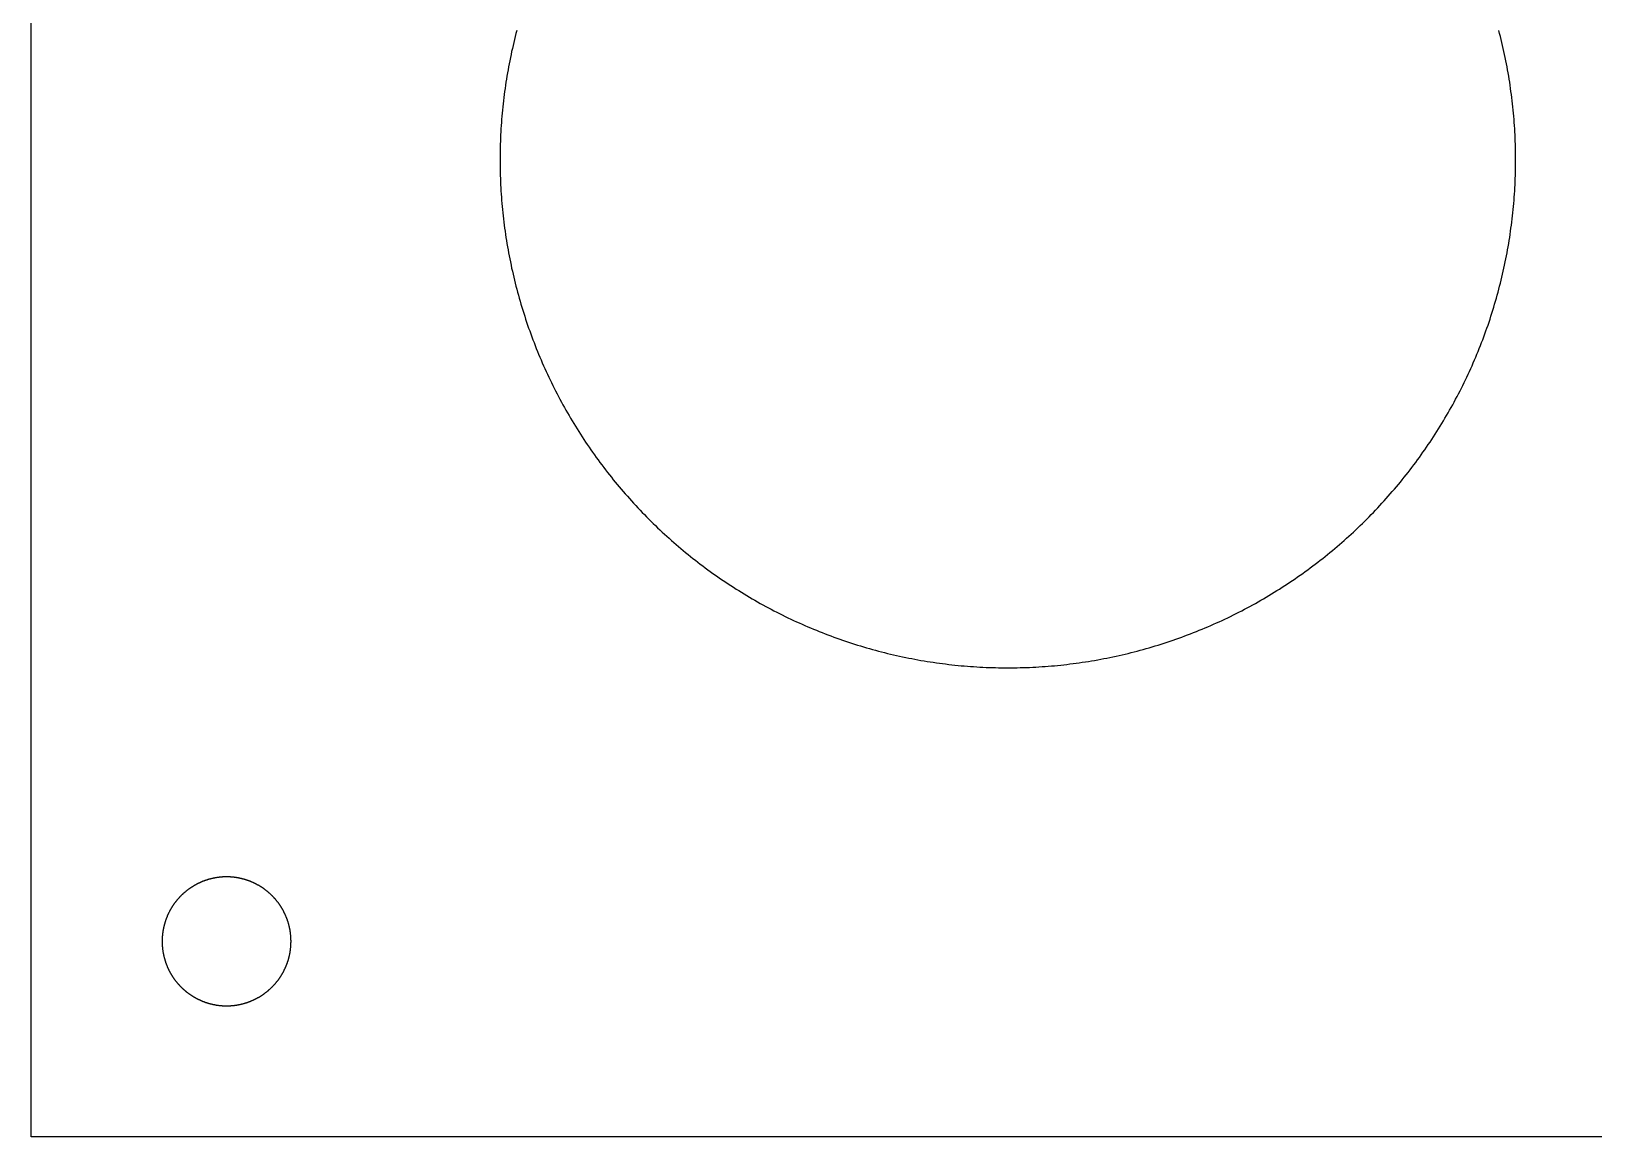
# Model space of a CAD drawing. Header units: millimetres. Extents: x 0 to 160, y 0 to 113.
# Drawn here: x 0 to 80, y 0 to 56.6 of the extents above; entities that cross this region are included whole.
import ezdxf

# ---------------------------------------------------------------- set-up
doc = ezdxf.new("R2010")
doc.units = ezdxf.units.MM
doc.layers.add('CUT', color=7, linetype='Continuous')

msp = doc.modelspace()

# ---------------------------------------------------------------- linework, layer by layer
at = {"layer": 'CUT'}
for points in [[(0, 100), (160, 100), (160, 0), (0, 0)], [(13.299, 10.081), (13.298, 10.101), (13.298, 10.121), (13.297, 10.142), (13.296, 10.162), (13.295, 10.182), (13.294, 10.202), (13.292, 10.223), (13.291, 10.243), (13.29, 10.263), (13.288, 10.283), (13.286, 10.303), (13.284, 10.323), (13.282, 10.344), (13.28, 10.364), (13.278, 10.384), (13.275, 10.404), (13.273, 10.424), (13.27, 10.444), (13.267, 10.464), (13.264, 10.484), (13.261, 10.504), (13.258, 10.524), (13.255, 10.544), (13.251, 10.564), (13.248, 10.584), (13.244, 10.604), (13.24, 10.624), (13.237, 10.644), (13.233, 10.664), (13.228, 10.683), (13.224, 10.703), (13.22, 10.723), (13.215, 10.743), (13.211, 10.762), (13.206, 10.782), (13.201, 10.802), (13.196, 10.821), (13.191, 10.841), (13.186, 10.861), (13.18, 10.88), (13.175, 10.9), (13.169, 10.919), (13.164, 10.939), (13.158, 10.958), (13.152, 10.977), (13.146, 10.997), (13.14, 11.016), (13.133, 11.035), (13.127, 11.054), (13.121, 11.074), (13.114, 11.093), (13.107, 11.112), (13.1, 11.131), (13.093, 11.15), (13.086, 11.169), (13.079, 11.188), (13.072, 11.207), (13.064, 11.225), (13.056, 11.244), (13.049, 11.263), (13.041, 11.282), (13.033, 11.3), (13.025, 11.319), (13.017, 11.337), (13.009, 11.356), (13, 11.374), (12.992, 11.393), (12.983, 11.411), (12.974, 11.429), (12.966, 11.447), (12.957, 11.466), (12.948, 11.484), (12.938, 11.502), (12.929, 11.52), (12.92, 11.538), (12.91, 11.556), (12.901, 11.573), (12.891, 11.591), (12.881, 11.609), (12.871, 11.627), (12.861, 11.644), (12.851, 11.662), (12.841, 11.679), (12.831, 11.697), (12.82, 11.714), (12.809, 11.731), (12.799, 11.748), (12.788, 11.765), (12.777, 11.783), (12.766, 11.8), (12.755, 11.817), (12.744, 11.833), (12.733, 11.85), (12.721, 11.867), (12.71, 11.884), (12.698, 11.9), (12.686, 11.917), (12.675, 11.933), (12.663, 11.95), (12.651, 11.966), (12.638, 11.982), (12.626, 11.998), (12.614, 12.014), (12.602, 12.03), (12.589, 12.046), (12.576, 12.062), (12.564, 12.078), (12.551, 12.093), (12.538, 12.109), (12.525, 12.125), (12.512, 12.14), (12.499, 12.155), (12.486, 12.171), (12.472, 12.186), (12.459, 12.201), (12.445, 12.216), (12.431, 12.231), (12.418, 12.246), (12.404, 12.261), (12.39, 12.275), (12.376, 12.29), (12.362, 12.305), (12.348, 12.319), (12.333, 12.333), (12.319, 12.348), (12.305, 12.362), (12.29, 12.376), (12.275, 12.39), (12.261, 12.404), (12.246, 12.418), (12.231, 12.431), (12.216, 12.445), (12.201, 12.459), (12.186, 12.472), (12.171, 12.486), (12.155, 12.499), (12.14, 12.512), (12.125, 12.525), (12.109, 12.538), (12.093, 12.551), (12.078, 12.564), (12.062, 12.576), (12.046, 12.589), (12.03, 12.602), (12.014, 12.614), (11.998, 12.626), (11.982, 12.638), (11.966, 12.651), (11.95, 12.663), (11.933, 12.675), (11.917, 12.686), (11.9, 12.698), (11.884, 12.71), (11.867, 12.721), (11.85, 12.733), (11.833, 12.744), (11.817, 12.755), (11.8, 12.766), (11.783, 12.777), (11.765, 12.788), (11.748, 12.799), (11.731, 12.809), (11.714, 12.82), (11.697, 12.831), (11.679, 12.841), (11.662, 12.851), (11.644, 12.861), (11.627, 12.871), (11.609, 12.881), (11.591, 12.891), (11.573, 12.901), (11.556, 12.91), (11.538, 12.92), (11.52, 12.929), (11.502, 12.938), (11.484, 12.948), (11.466, 12.957), (11.447, 12.966), (11.429, 12.974), (11.411, 12.983), (11.393, 12.992), (11.374, 13), (11.356, 13.009), (11.337, 13.017), (11.319, 13.025), (11.3, 13.033), (11.282, 13.041), (11.263, 13.049), (11.244, 13.056), (11.225, 13.064), (11.207, 13.072), (11.188, 13.079), (11.169, 13.086), (11.15, 13.093), (11.131, 13.1), (11.112, 13.107), (11.093, 13.114), (11.074, 13.121), (11.054, 13.127), (11.035, 13.133), (11.016, 13.14), (10.997, 13.146), (10.977, 13.152), (10.958, 13.158), (10.939, 13.164), (10.919, 13.169), (10.9, 13.175), (10.88, 13.18), (10.861, 13.186), (10.841, 13.191), (10.821, 13.196), (10.802, 13.201), (10.782, 13.206), (10.762, 13.211), (10.743, 13.215), (10.723, 13.22), (10.703, 13.224), (10.683, 13.228), (10.664, 13.233), (10.644, 13.237), (10.624, 13.24), (10.604, 13.244), (10.584, 13.248), (10.564, 13.251), (10.544, 13.255), (10.524, 13.258), (10.504, 13.261), (10.484, 13.264), (10.464, 13.267), (10.444, 13.27), (10.424, 13.273), (10.404, 13.275), (10.384, 13.278), (10.364, 13.28), (10.344, 13.282), (10.323, 13.284), (10.303, 13.286), (10.283, 13.288), (10.263, 13.29), (10.243, 13.291), (10.223, 13.292), (10.202, 13.294), (10.182, 13.295), (10.162, 13.296), (10.142, 13.297), (10.121, 13.298), (10.101, 13.298), (10.081, 13.299), (10.061, 13.299), (10.04, 13.3), (10.02, 13.3), (10, 13.3), (9.98, 13.3), (9.96, 13.3), (9.939, 13.299), (9.919, 13.299), (9.899, 13.298), (9.879, 13.298), (9.858, 13.297), (9.838, 13.296), (9.818, 13.295), (9.798, 13.294), (9.777, 13.292), (9.757, 13.291), (9.737, 13.29), (9.717, 13.288), (9.697, 13.286), (9.677, 13.284), (9.656, 13.282), (9.636, 13.28), (9.616, 13.278), (9.596, 13.275), (9.576, 13.273), (9.556, 13.27), (9.536, 13.267), (9.516, 13.264), (9.496, 13.261), (9.476, 13.258), (9.456, 13.255), (9.436, 13.251), (9.416, 13.248), (9.396, 13.244), (9.376, 13.24), (9.356, 13.237), (9.336, 13.233), (9.317, 13.228), (9.297, 13.224), (9.277, 13.22), (9.257, 13.215), (9.238, 13.211), (9.218, 13.206), (9.198, 13.201), (9.179, 13.196), (9.159, 13.191), (9.139, 13.186), (9.12, 13.18), (9.1, 13.175), (9.081, 13.169), (9.061, 13.164), (9.042, 13.158), (9.023, 13.152), (9.003, 13.146), (8.984, 13.14), (8.965, 13.133), (8.946, 13.127), (8.926, 13.121), (8.907, 13.114), (8.888, 13.107), (8.869, 13.1), (8.85, 13.093), (8.831, 13.086), (8.812, 13.079), (8.793, 13.072), (8.775, 13.064), (8.756, 13.056), (8.737, 13.049), (8.718, 13.041), (8.7, 13.033), (8.681, 13.025), (8.663, 13.017), (8.644, 13.009), (8.626, 13), (8.607, 12.992), (8.589, 12.983), (8.571, 12.974), (8.553, 12.966), (8.534, 12.957), (8.516, 12.948), (8.498, 12.938), (8.48, 12.929), (8.462, 12.92), (8.444, 12.91), (8.427, 12.901), (8.409, 12.891), (8.391, 12.881), (8.373, 12.871), (8.356, 12.861), (8.338, 12.851), (8.321, 12.841), (8.303, 12.831), (8.286, 12.82), (8.269, 12.809), (8.252, 12.799), (8.235, 12.788), (8.217, 12.777), (8.2, 12.766), (8.183, 12.755), (8.167, 12.744), (8.15, 12.733), (8.133, 12.721), (8.116, 12.71), (8.1, 12.698), (8.083, 12.686), (8.067, 12.675), (8.05, 12.663), (8.034, 12.651), (8.018, 12.638), (8.002, 12.626), (7.986, 12.614), (7.97, 12.602), (7.954, 12.589), (7.938, 12.576), (7.922, 12.564), (7.907, 12.551), (7.891, 12.538), (7.875, 12.525), (7.86, 12.512), (7.845, 12.499), (7.829, 12.486), (7.814, 12.472), (7.799, 12.459), (7.784, 12.445), (7.769, 12.431), (7.754, 12.418), (7.739, 12.404), (7.725, 12.39), (7.71, 12.376), (7.695, 12.362), (7.681, 12.348), (7.667, 12.333), (7.652, 12.319), (7.638, 12.305), (7.624, 12.29), (7.61, 12.275), (7.596, 12.261), (7.582, 12.246), (7.569, 12.231), (7.555, 12.216), (7.541, 12.201), (7.528, 12.186), (7.514, 12.171), (7.501, 12.155), (7.488, 12.14), (7.475, 12.125), (7.462, 12.109), (7.449, 12.093), (7.436, 12.078), (7.424, 12.062), (7.411, 12.046), (7.398, 12.03), (7.386, 12.014), (7.374, 11.998), (7.362, 11.982), (7.349, 11.966), (7.337, 11.95), (7.325, 11.933), (7.314, 11.917), (7.302, 11.9), (7.29, 11.884), (7.279, 11.867), (7.267, 11.85), (7.256, 11.833), (7.245, 11.817), (7.234, 11.8), (7.223, 11.783), (7.212, 11.765), (7.201, 11.748), (7.191, 11.731), (7.18, 11.714), (7.169, 11.697), (7.159, 11.679), (7.149, 11.662), (7.139, 11.644), (7.129, 11.627), (7.119, 11.609), (7.109, 11.591), (7.099, 11.573), (7.09, 11.556), (7.08, 11.538), (7.071, 11.52), (7.062, 11.502), (7.052, 11.484), (7.043, 11.466), (7.034, 11.447), (7.026, 11.429), (7.017, 11.411), (7.008, 11.393), (7, 11.374), (6.991, 11.356), (6.983, 11.337), (6.975, 11.319), (6.967, 11.3), (6.959, 11.282), (6.951, 11.263), (6.944, 11.244), (6.936, 11.225), (6.928, 11.207), (6.921, 11.188), (6.914, 11.169), (6.907, 11.15), (6.9, 11.131), (6.893, 11.112), (6.886, 11.093), (6.879, 11.074), (6.873, 11.054), (6.867, 11.035), (6.86, 11.016), (6.854, 10.997), (6.848, 10.977), (6.842, 10.958), (6.836, 10.939), (6.831, 10.919), (6.825, 10.9), (6.82, 10.88), (6.814, 10.861), (6.809, 10.841), (6.804, 10.821), (6.799, 10.802), (6.794, 10.782), (6.789, 10.762), (6.785, 10.743), (6.78, 10.723), (6.776, 10.703), (6.772, 10.683), (6.767, 10.664), (6.763, 10.644), (6.76, 10.624), (6.756, 10.604), (6.752, 10.584), (6.749, 10.564), (6.745, 10.544), (6.742, 10.524), (6.739, 10.504), (6.736, 10.484), (6.733, 10.464), (6.73, 10.444), (6.727, 10.424), (6.725, 10.404), (6.722, 10.384), (6.72, 10.364), (6.718, 10.344), (6.716, 10.323), (6.714, 10.303), (6.712, 10.283), (6.71, 10.263), (6.709, 10.243), (6.708, 10.223), (6.706, 10.202), (6.705, 10.182), (6.704, 10.162), (6.703, 10.142), (6.702, 10.121), (6.702, 10.101), (6.701, 10.081), (6.701, 10.061), (6.7, 10.04), (6.7, 10.02), (6.7, 10), (6.7, 9.98), (6.7, 9.96), (6.701, 9.939), (6.701, 9.919), (6.702, 9.899), (6.702, 9.879), (6.703, 9.858), (6.704, 9.838), (6.705, 9.818), (6.706, 9.798), (6.708, 9.777), (6.709, 9.757), (6.71, 9.737), (6.712, 9.717), (6.714, 9.697), (6.716, 9.677), (6.718, 9.656), (6.72, 9.636), (6.722, 9.616), (6.725, 9.596), (6.727, 9.576), (6.73, 9.556), (6.733, 9.536), (6.736, 9.516), (6.739, 9.496), (6.742, 9.476), (6.745, 9.456), (6.749, 9.436), (6.752, 9.416), (6.756, 9.396), (6.76, 9.376), (6.763, 9.356), (6.767, 9.336), (6.772, 9.317), (6.776, 9.297), (6.78, 9.277), (6.785, 9.257), (6.789, 9.238), (6.794, 9.218), (6.799, 9.198), (6.804, 9.179), (6.809, 9.159), (6.814, 9.139), (6.82, 9.12), (6.825, 9.1), (6.831, 9.081), (6.836, 9.061), (6.842, 9.042), (6.848, 9.023), (6.854, 9.003), (6.86, 8.984), (6.867, 8.965), (6.873, 8.946), (6.879, 8.926), (6.886, 8.907), (6.893, 8.888), (6.9, 8.869), (6.907, 8.85), (6.914, 8.831), (6.921, 8.812), (6.928, 8.793), (6.936, 8.775), (6.944, 8.756), (6.951, 8.737), (6.959, 8.718), (6.967, 8.7), (6.975, 8.681), (6.983, 8.663), (6.991, 8.644), (7, 8.626), (7.008, 8.607), (7.017, 8.589), (7.026, 8.571), (7.034, 8.553), (7.043, 8.534), (7.052, 8.516), (7.062, 8.498), (7.071, 8.48), (7.08, 8.462), (7.09, 8.444), (7.099, 8.427), (7.109, 8.409), (7.119, 8.391), (7.129, 8.373), (7.139, 8.356), (7.149, 8.338), (7.159, 8.321), (7.169, 8.303), (7.18, 8.286), (7.191, 8.269), (7.201, 8.252), (7.212, 8.235), (7.223, 8.217), (7.234, 8.2), (7.245, 8.183), (7.256, 8.167), (7.267, 8.15), (7.279, 8.133), (7.29, 8.116), (7.302, 8.1), (7.314, 8.083), (7.325, 8.067), (7.337, 8.05), (7.349, 8.034), (7.362, 8.018), (7.374, 8.002), (7.386, 7.986), (7.398, 7.97), (7.411, 7.954), (7.424, 7.938), (7.436, 7.922), (7.449, 7.907), (7.462, 7.891), (7.475, 7.875), (7.488, 7.86), (7.501, 7.845), (7.514, 7.829), (7.528, 7.814), (7.541, 7.799), (7.555, 7.784), (7.569, 7.769), (7.582, 7.754), (7.596, 7.739), (7.61, 7.725), (7.624, 7.71), (7.638, 7.695), (7.652, 7.681), (7.667, 7.667), (7.681, 7.652), (7.695, 7.638), (7.71, 7.624), (7.725, 7.61), (7.739, 7.596), (7.754, 7.582), (7.769, 7.569), (7.784, 7.555), (7.799, 7.541), (7.814, 7.528), (7.829, 7.514), (7.845, 7.501), (7.86, 7.488), (7.875, 7.475), (7.891, 7.462), (7.907, 7.449), (7.922, 7.436), (7.938, 7.424), (7.954, 7.411), (7.97, 7.398), (7.986, 7.386), (8.002, 7.374), (8.018, 7.362), (8.034, 7.349), (8.05, 7.337), (8.067, 7.325), (8.083, 7.314), (8.1, 7.302), (8.116, 7.29), (8.133, 7.279), (8.15, 7.267), (8.167, 7.256), (8.183, 7.245), (8.2, 7.234), (8.217, 7.223), (8.235, 7.212), (8.252, 7.201), (8.269, 7.191), (8.286, 7.18), (8.303, 7.169), (8.321, 7.159), (8.338, 7.149), (8.356, 7.139), (8.373, 7.129), (8.391, 7.119), (8.409, 7.109), (8.427, 7.099), (8.444, 7.09), (8.462, 7.08), (8.48, 7.071), (8.498, 7.062), (8.516, 7.052), (8.534, 7.043), (8.553, 7.034), (8.571, 7.026), (8.589, 7.017), (8.607, 7.008), (8.626, 7), (8.644, 6.991), (8.663, 6.983), (8.681, 6.975), (8.7, 6.967), (8.718, 6.959), (8.737, 6.951), (8.756, 6.944), (8.775, 6.936), (8.793, 6.928), (8.812, 6.921), (8.831, 6.914), (8.85, 6.907), (8.869, 6.9), (8.888, 6.893), (8.907, 6.886), (8.926, 6.879), (8.946, 6.873), (8.965, 6.867), (8.984, 6.86), (9.003, 6.854), (9.023, 6.848), (9.042, 6.842), (9.061, 6.836), (9.081, 6.831), (9.1, 6.825), (9.12, 6.82), (9.139, 6.814), (9.159, 6.809), (9.179, 6.804), (9.198, 6.799), (9.218, 6.794), (9.238, 6.789), (9.257, 6.785), (9.277, 6.78), (9.297, 6.776), (9.317, 6.772), (9.336, 6.767), (9.356, 6.763), (9.376, 6.76), (9.396, 6.756), (9.416, 6.752), (9.436, 6.749), (9.456, 6.745), (9.476, 6.742), (9.496, 6.739), (9.516, 6.736), (9.536, 6.733), (9.556, 6.73), (9.576, 6.727), (9.596, 6.725), (9.616, 6.722), (9.636, 6.72), (9.656, 6.718), (9.677, 6.716), (9.697, 6.714), (9.717, 6.712), (9.737, 6.71), (9.757, 6.709), (9.777, 6.708), (9.798, 6.706), (9.818, 6.705), (9.838, 6.704), (9.858, 6.703), (9.879, 6.702), (9.899, 6.702), (9.919, 6.701), (9.939, 6.701), (9.96, 6.7), (9.98, 6.7), (10, 6.7), (10.02, 6.7), (10.04, 6.7), (10.061, 6.701), (10.081, 6.701), (10.101, 6.702), (10.121, 6.702), (10.142, 6.703), (10.162, 6.704), (10.182, 6.705), (10.202, 6.706), (10.223, 6.708), (10.243, 6.709), (10.263, 6.71), (10.283, 6.712), (10.303, 6.714), (10.323, 6.716), (10.344, 6.718), (10.364, 6.72), (10.384, 6.722), (10.404, 6.725), (10.424, 6.727), (10.444, 6.73), (10.464, 6.733), (10.484, 6.736), (10.504, 6.739), (10.524, 6.742), (10.544, 6.745), (10.564, 6.749), (10.584, 6.752), (10.604, 6.756), (10.624, 6.76), (10.644, 6.763), (10.664, 6.767), (10.683, 6.772), (10.703, 6.776), (10.723, 6.78), (10.743, 6.785), (10.762, 6.789), (10.782, 6.794), (10.802, 6.799), (10.821, 6.804), (10.841, 6.809), (10.861, 6.814), (10.88, 6.82), (10.9, 6.825), (10.919, 6.831), (10.939, 6.836), (10.958, 6.842), (10.977, 6.848), (10.997, 6.854), (11.016, 6.86), (11.035, 6.867), (11.054, 6.873), (11.074, 6.879), (11.093, 6.886), (11.112, 6.893), (11.131, 6.9), (11.15, 6.907), (11.169, 6.914), (11.188, 6.921), (11.207, 6.928), (11.225, 6.936), (11.244, 6.944), (11.263, 6.951), (11.282, 6.959), (11.3, 6.967), (11.319, 6.975), (11.337, 6.983), (11.356, 6.991), (11.374, 7), (11.393, 7.008), (11.411, 7.017), (11.429, 7.026), (11.447, 7.034), (11.466, 7.043), (11.484, 7.052), (11.502, 7.062), (11.52, 7.071), (11.538, 7.08), (11.556, 7.09), (11.573, 7.099), (11.591, 7.109), (11.609, 7.119), (11.627, 7.129), (11.644, 7.139), (11.662, 7.149), (11.679, 7.159), (11.697, 7.169), (11.714, 7.18), (11.731, 7.191), (11.748, 7.201), (11.765, 7.212), (11.783, 7.223), (11.8, 7.234), (11.817, 7.245), (11.833, 7.256), (11.85, 7.267), (11.867, 7.279), (11.884, 7.29), (11.9, 7.302), (11.917, 7.314), (11.933, 7.325), (11.95, 7.337), (11.966, 7.349), (11.982, 7.362), (11.998, 7.374), (12.014, 7.386), (12.03, 7.398), (12.046, 7.411), (12.062, 7.424), (12.078, 7.436), (12.093, 7.449), (12.109, 7.462), (12.125, 7.475), (12.14, 7.488), (12.155, 7.501), (12.171, 7.514), (12.186, 7.528), (12.201, 7.541), (12.216, 7.555), (12.231, 7.569), (12.246, 7.582), (12.261, 7.596), (12.275, 7.61), (12.29, 7.624), (12.305, 7.638), (12.319, 7.652), (12.333, 7.667), (12.348, 7.681), (12.362, 7.695), (12.376, 7.71), (12.39, 7.725), (12.404, 7.739), (12.418, 7.754), (12.431, 7.769), (12.445, 7.784), (12.459, 7.799), (12.472, 7.814), (12.486, 7.829), (12.499, 7.845), (12.512, 7.86), (12.525, 7.875), (12.538, 7.891), (12.551, 7.907), (12.564, 7.922), (12.576, 7.938), (12.589, 7.954), (12.602, 7.97), (12.614, 7.986), (12.626, 8.002), (12.638, 8.018), (12.651, 8.034), (12.663, 8.05), (12.675, 8.067), (12.686, 8.083), (12.698, 8.1), (12.71, 8.116), (12.721, 8.133), (12.733, 8.15), (12.744, 8.167), (12.755, 8.183), (12.766, 8.2), (12.777, 8.217), (12.788, 8.235), (12.799, 8.252), (12.809, 8.269), (12.82, 8.286), (12.831, 8.303), (12.841, 8.321), (12.851, 8.338), (12.861, 8.356), (12.871, 8.373), (12.881, 8.391), (12.891, 8.409), (12.901, 8.427), (12.91, 8.444), (12.92, 8.462), (12.929, 8.48), (12.938, 8.498), (12.948, 8.516), (12.957, 8.534), (12.966, 8.553), (12.974, 8.571), (12.983, 8.589), (12.992, 8.607), (13, 8.626), (13.009, 8.644), (13.017, 8.663), (13.025, 8.681), (13.033, 8.7), (13.041, 8.718), (13.049, 8.737), (13.056, 8.756), (13.064, 8.775), (13.072, 8.793), (13.079, 8.812), (13.086, 8.831), (13.093, 8.85), (13.1, 8.869), (13.107, 8.888), (13.114, 8.907), (13.121, 8.926), (13.127, 8.946), (13.133, 8.965), (13.14, 8.984), (13.146, 9.003), (13.152, 9.023), (13.158, 9.042), (13.164, 9.061), (13.169, 9.081), (13.175, 9.1), (13.18, 9.12), (13.186, 9.139), (13.191, 9.159), (13.196, 9.179), (13.201, 9.198), (13.206, 9.218), (13.211, 9.238), (13.215, 9.257), (13.22, 9.277), (13.224, 9.297), (13.228, 9.317), (13.233, 9.336), (13.237, 9.356), (13.24, 9.376), (13.244, 9.396), (13.248, 9.416), (13.251, 9.436), (13.255, 9.456), (13.258, 9.476), (13.261, 9.496), (13.264, 9.516), (13.267, 9.536), (13.27, 9.556), (13.273, 9.576), (13.275, 9.596), (13.278, 9.616), (13.28, 9.636), (13.282, 9.656), (13.284, 9.677), (13.286, 9.697), (13.288, 9.717), (13.29, 9.737), (13.291, 9.757), (13.292, 9.777), (13.294, 9.798), (13.295, 9.818), (13.296, 9.838), (13.297, 9.858), (13.298, 9.879), (13.298, 9.899), (13.299, 9.919), (13.299, 9.939), (13.3, 9.96), (13.3, 9.98), (13.3, 10), (13.3, 10.02), (13.3, 10.04), (13.299, 10.061)]]:
    msp.add_lwpolyline(points, close=True, dxfattribs=at)
msp.add_lwpolyline([(24.859, 56.627), (24.818, 56.472), (24.779, 56.317), (24.741, 56.163), (24.704, 56.008), (24.667, 55.852), (24.632, 55.697), (24.597, 55.541), (24.564, 55.385), (24.531, 55.229), (24.5, 55.072), (24.469, 54.916), (24.439, 54.759), (24.411, 54.602), (24.383, 54.445), (24.356, 54.288), (24.33, 54.13), (24.305, 53.973), (24.281, 53.815), (24.258, 53.657), (24.237, 53.499), (24.216, 53.341), (24.196, 53.183), (24.176, 53.024), (24.158, 52.866), (24.141, 52.707), (24.125, 52.548), (24.11, 52.39), (24.096, 52.231), (24.083, 52.072), (24.07, 51.913), (24.059, 51.754), (24.049, 51.594), (24.04, 51.435), (24.031, 51.276), (24.024, 51.116), (24.018, 50.957), (24.012, 50.798), (24.008, 50.638), (24.004, 50.479), (24.002, 50.319), (24, 50.16), (24, 50), (24, 49.84), (24.002, 49.681), (24.004, 49.521), (24.008, 49.362), (24.012, 49.202), (24.018, 49.043), (24.024, 48.884), (24.031, 48.724), (24.04, 48.565), (24.049, 48.406), (24.059, 48.246), (24.07, 48.087), (24.083, 47.928), (24.096, 47.769), (24.11, 47.61), (24.125, 47.452), (24.141, 47.293), (24.158, 47.134), (24.176, 46.976), (24.196, 46.817), (24.216, 46.659), (24.237, 46.501), (24.258, 46.343), (24.281, 46.185), (24.305, 46.027), (24.33, 45.87), (24.356, 45.712), (24.383, 45.555), (24.411, 45.398), (24.439, 45.241), (24.469, 45.084), (24.5, 44.928), (24.531, 44.771), (24.564, 44.615), (24.597, 44.459), (24.632, 44.303), (24.667, 44.148), (24.704, 43.992), (24.741, 43.837), (24.779, 43.683), (24.818, 43.528), (24.859, 43.373), (24.9, 43.219), (24.942, 43.065), (24.985, 42.912), (25.029, 42.758), (25.074, 42.605), (25.12, 42.453), (25.166, 42.3), (25.214, 42.148), (25.263, 41.996), (25.312, 41.844), (25.363, 41.693), (25.414, 41.542), (25.467, 41.391), (25.52, 41.241), (25.574, 41.091), (25.629, 40.941), (25.685, 40.792), (25.742, 40.643), (25.8, 40.494), (25.859, 40.346), (25.919, 40.198), (25.979, 40.05), (26.041, 39.903), (26.103, 39.756), (26.166, 39.61), (26.231, 39.464), (26.296, 39.318), (26.362, 39.173), (26.429, 39.028), (26.496, 38.884), (26.565, 38.74), (26.634, 38.596), (26.705, 38.453), (26.776, 38.31), (26.848, 38.168), (26.921, 38.026), (26.995, 37.885), (27.07, 37.744), (27.146, 37.603), (27.222, 37.463), (27.3, 37.324), (27.378, 37.185), (27.457, 37.046), (27.537, 36.908), (27.617, 36.77), (27.699, 36.633), (27.781, 36.497), (27.865, 36.361), (27.949, 36.225), (28.034, 36.09), (28.12, 35.956), (28.206, 35.822), (28.294, 35.688), (28.382, 35.555), (28.471, 35.423), (28.561, 35.291), (28.651, 35.16), (28.743, 35.029), (28.835, 34.899), (28.928, 34.769), (29.022, 34.64), (29.117, 34.512), (29.212, 34.384), (29.308, 34.257), (29.405, 34.13), (29.503, 34.004), (29.602, 33.879), (29.701, 33.754), (29.801, 33.629), (29.902, 33.506), (30.003, 33.383), (30.106, 33.26), (30.209, 33.139), (30.313, 33.018), (30.417, 32.897), (30.522, 32.777), (30.628, 32.658), (30.735, 32.539), (30.843, 32.422), (30.951, 32.304), (31.06, 32.188), (31.17, 32.072), (31.28, 31.957), (31.391, 31.842), (31.503, 31.728), (31.615, 31.615), (31.728, 31.503), (31.842, 31.391), (31.957, 31.28), (32.072, 31.17), (32.188, 31.06), (32.304, 30.951), (32.422, 30.843), (32.539, 30.735), (32.658, 30.628), (32.777, 30.522), (32.897, 30.417), (33.018, 30.313), (33.139, 30.209), (33.26, 30.106), (33.383, 30.003), (33.506, 29.902), (33.629, 29.801), (33.754, 29.701), (33.879, 29.602), (34.004, 29.503), (34.13, 29.405), (34.257, 29.308), (34.384, 29.212), (34.512, 29.117), (34.64, 29.022), (34.769, 28.928), (34.899, 28.835), (35.029, 28.743), (35.16, 28.651), (35.291, 28.561), (35.423, 28.471), (35.555, 28.382), (35.688, 28.294), (35.822, 28.206), (35.956, 28.12), (36.09, 28.034), (36.225, 27.949), (36.361, 27.865), (36.497, 27.781), (36.633, 27.699), (36.77, 27.617), (36.908, 27.537), (37.046, 27.457), (37.185, 27.378), (37.324, 27.3), (37.463, 27.222), (37.603, 27.146), (37.744, 27.07), (37.885, 26.995), (38.026, 26.921), (38.168, 26.848), (38.31, 26.776), (38.453, 26.705), (38.596, 26.634), (38.74, 26.565), (38.884, 26.496), (39.028, 26.429), (39.173, 26.362), (39.318, 26.296), (39.464, 26.231), (39.61, 26.166), (39.756, 26.103), (39.903, 26.041), (40.05, 25.979), (40.198, 25.919), (40.346, 25.859), (40.494, 25.8), (40.643, 25.742), (40.792, 25.685), (40.941, 25.629), (41.091, 25.574), (41.241, 25.52), (41.391, 25.467), (41.542, 25.414), (41.693, 25.363), (41.844, 25.312), (41.996, 25.263), (42.148, 25.214), (42.3, 25.166), (42.453, 25.12), (42.605, 25.074), (42.758, 25.029), (42.912, 24.985), (43.065, 24.942), (43.219, 24.9), (43.373, 24.859), (43.528, 24.818), (43.683, 24.779), (43.837, 24.741), (43.992, 24.704), (44.148, 24.667), (44.303, 24.632), (44.459, 24.597), (44.615, 24.564), (44.771, 24.531), (44.928, 24.5), (45.084, 24.469), (45.241, 24.439), (45.398, 24.411), (45.555, 24.383), (45.712, 24.356), (45.87, 24.33), (46.027, 24.305), (46.185, 24.281), (46.343, 24.258), (46.501, 24.237), (46.659, 24.216), (46.817, 24.196), (46.976, 24.176), (47.134, 24.158), (47.293, 24.141), (47.452, 24.125), (47.61, 24.11), (47.769, 24.096), (47.928, 24.083), (48.087, 24.07), (48.246, 24.059), (48.406, 24.049), (48.565, 24.04), (48.724, 24.031), (48.884, 24.024), (49.043, 24.018), (49.202, 24.012), (49.362, 24.008), (49.521, 24.004), (49.681, 24.002), (49.84, 24), (50, 24), (50.16, 24), (50.319, 24.002), (50.479, 24.004), (50.638, 24.008), (50.798, 24.012), (50.957, 24.018), (51.116, 24.024), (51.276, 24.031), (51.435, 24.04), (51.594, 24.049), (51.754, 24.059), (51.913, 24.07), (52.072, 24.083), (52.231, 24.096), (52.39, 24.11), (52.548, 24.125), (52.707, 24.141), (52.866, 24.158), (53.024, 24.176), (53.183, 24.196), (53.341, 24.216), (53.499, 24.237), (53.657, 24.258), (53.815, 24.281), (53.973, 24.305), (54.13, 24.33), (54.288, 24.356), (54.445, 24.383), (54.602, 24.411), (54.759, 24.439), (54.916, 24.469), (55.072, 24.5), (55.229, 24.531), (55.385, 24.564), (55.541, 24.597), (55.697, 24.632), (55.852, 24.667), (56.008, 24.704), (56.163, 24.741), (56.317, 24.779), (56.472, 24.818), (56.627, 24.859), (56.781, 24.9), (56.935, 24.942), (57.088, 24.985), (57.242, 25.029), (57.395, 25.074), (57.547, 25.12), (57.7, 25.166), (57.852, 25.214), (58.004, 25.263), (58.156, 25.312), (58.307, 25.363), (58.458, 25.414), (58.609, 25.467), (58.759, 25.52), (58.909, 25.574), (59.059, 25.629), (59.208, 25.685), (59.357, 25.742), (59.506, 25.8), (59.654, 25.859), (59.802, 25.919), (59.95, 25.979), (60.097, 26.041), (60.244, 26.103), (60.39, 26.166), (60.536, 26.231), (60.682, 26.296), (60.827, 26.362), (60.972, 26.429), (61.116, 26.496), (61.26, 26.565), (61.404, 26.634), (61.547, 26.705), (61.69, 26.776), (61.832, 26.848), (61.974, 26.921), (62.115, 26.995), (62.256, 27.07), (62.397, 27.146), (62.537, 27.222), (62.676, 27.3), (62.815, 27.378), (62.954, 27.457), (63.092, 27.537), (63.23, 27.617), (63.367, 27.699), (63.503, 27.781), (63.639, 27.865), (63.775, 27.949), (63.91, 28.034), (64.044, 28.12), (64.178, 28.206), (64.312, 28.294), (64.445, 28.382), (64.577, 28.471), (64.709, 28.561), (64.84, 28.651), (64.971, 28.743), (65.101, 28.835), (65.231, 28.928), (65.36, 29.022), (65.488, 29.117), (65.616, 29.212), (65.743, 29.308), (65.87, 29.405), (65.996, 29.503), (66.121, 29.602), (66.246, 29.701), (66.371, 29.801), (66.494, 29.902), (66.617, 30.003), (66.74, 30.106), (66.861, 30.209), (66.982, 30.313), (67.103, 30.417), (67.223, 30.522), (67.342, 30.628), (67.461, 30.735), (67.578, 30.843), (67.696, 30.951), (67.812, 31.06), (67.928, 31.17), (68.043, 31.28), (68.158, 31.391), (68.272, 31.503), (68.385, 31.615), (68.497, 31.728), (68.609, 31.842), (68.72, 31.957), (68.83, 32.072), (68.94, 32.188), (69.049, 32.304), (69.157, 32.422), (69.265, 32.539), (69.372, 32.658), (69.478, 32.777), (69.583, 32.897), (69.687, 33.018), (69.791, 33.139), (69.894, 33.26), (69.997, 33.383), (70.098, 33.506), (70.199, 33.629), (70.299, 33.754), (70.398, 33.879), (70.497, 34.004), (70.595, 34.13), (70.692, 34.257), (70.788, 34.384), (70.883, 34.512), (70.978, 34.64), (71.072, 34.769), (71.165, 34.899), (71.257, 35.029), (71.349, 35.16), (71.439, 35.291), (71.529, 35.423), (71.618, 35.555), (71.706, 35.688), (71.794, 35.822), (71.88, 35.956), (71.966, 36.09), (72.051, 36.225), (72.135, 36.361), (72.219, 36.497), (72.301, 36.633), (72.383, 36.77), (72.463, 36.908), (72.543, 37.046), (72.622, 37.185), (72.7, 37.324), (72.778, 37.463), (72.854, 37.603), (72.93, 37.744), (73.005, 37.885), (73.079, 38.026), (73.152, 38.168), (73.224, 38.31), (73.295, 38.453), (73.366, 38.596), (73.435, 38.74), (73.504, 38.884), (73.571, 39.028), (73.638, 39.173), (73.704, 39.318), (73.769, 39.464), (73.834, 39.61), (73.897, 39.756), (73.959, 39.903), (74.021, 40.05), (74.081, 40.198), (74.141, 40.346), (74.2, 40.494), (74.258, 40.643), (74.315, 40.792), (74.371, 40.941), (74.426, 41.091), (74.48, 41.241), (74.533, 41.391), (74.586, 41.542), (74.637, 41.693), (74.688, 41.844), (74.737, 41.996), (74.786, 42.148), (74.834, 42.3), (74.88, 42.453), (74.926, 42.605), (74.971, 42.758), (75.015, 42.912), (75.058, 43.065), (75.1, 43.219), (75.141, 43.373), (75.182, 43.528), (75.221, 43.683), (75.259, 43.837), (75.296, 43.992), (75.333, 44.148), (75.368, 44.303), (75.403, 44.459), (75.436, 44.615), (75.469, 44.771), (75.5, 44.928), (75.531, 45.084), (75.561, 45.241), (75.589, 45.398), (75.617, 45.555), (75.644, 45.712), (75.67, 45.87), (75.695, 46.027), (75.719, 46.185), (75.742, 46.343), (75.763, 46.501), (75.784, 46.659), (75.804, 46.817), (75.824, 46.976), (75.842, 47.134), (75.859, 47.293), (75.875, 47.452), (75.89, 47.61), (75.904, 47.769), (75.917, 47.928), (75.93, 48.087), (75.941, 48.246), (75.951, 48.406), (75.96, 48.565), (75.969, 48.724), (75.976, 48.884), (75.982, 49.043), (75.988, 49.202), (75.992, 49.362), (75.996, 49.521), (75.998, 49.681), (76, 49.84), (76, 50), (76, 50.16), (75.998, 50.319), (75.996, 50.479), (75.992, 50.638), (75.988, 50.798), (75.982, 50.957), (75.976, 51.116), (75.969, 51.276), (75.96, 51.435), (75.951, 51.594), (75.941, 51.754), (75.93, 51.913), (75.917, 52.072), (75.904, 52.231), (75.89, 52.39), (75.875, 52.548), (75.859, 52.707), (75.842, 52.866), (75.824, 53.024), (75.804, 53.183), (75.784, 53.341), (75.763, 53.499), (75.742, 53.657), (75.719, 53.815), (75.695, 53.973), (75.67, 54.13), (75.644, 54.288), (75.617, 54.445), (75.589, 54.602), (75.561, 54.759), (75.531, 54.916), (75.5, 55.072), (75.469, 55.229), (75.436, 55.385), (75.403, 55.541), (75.368, 55.697), (75.333, 55.852), (75.296, 56.008), (75.259, 56.163), (75.221, 56.317), (75.182, 56.472), (75.141, 56.627)], dxfattribs=at)

doc.saveas('drawing.dxf')
